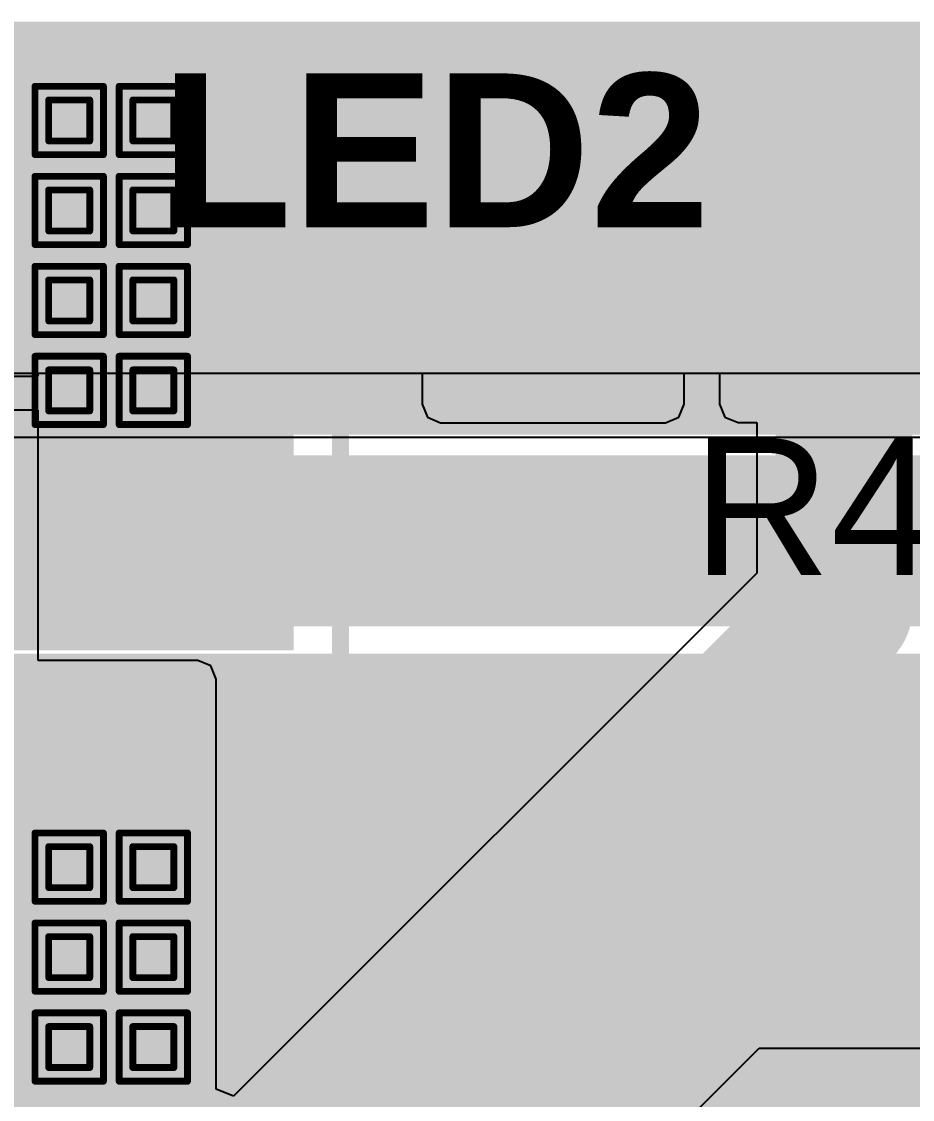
# Model space of a CAD drawing. Header units: inches. Extents: x -0.3 to 9.9, y -0.4 to 5.
# Drawn here: x 2.0025 to 2.263, y 2.4575 to 2.7729 of the extents above; entities that cross this region are included whole.
import ezdxf

# ---------------------------------------------------------------- set-up
doc = ezdxf.new("R2010")
doc.units = ezdxf.units.IN
doc.header["$MEASUREMENT"] = 0
for name, color, linetype in [('Board Outline', 216, 'Continuous'), ('Bottom Layer', 5, 'Continuous'), ('Bottom Solder', 6, 'Continuous'), ('Drill Drawing', 1, 'Continuous'), ('Top Layer', 1, 'Continuous'), ('Top Overlay', 2, 'Continuous'), ('Top Paste', 8, 'Continuous'), ('Top Solder', 216, 'Continuous'), ('Via Holes', 16, 'Continuous')]:
    doc.layers.add(name, color=color, linetype=linetype)
doc.styles.add('Arial', font='', dxfattribs={"height": 0.2})
doc.styles.add('Arial_Bold', font='', dxfattribs={"height": 0.2})
doc.styles.get('Arial').set_extended_font_data('Arial')
doc.styles.get('Arial_Bold').set_extended_font_data('Arial', bold=True)

# ---------------------------------------------------------------- blocks, each defined once
blk = doc.blocks.new('LED_0603_38')
at = {"layer": 'Top Layer'}
for points in [[(-0.03937, 0.01969), (-0.01969, 0.01969), (-0.01969, -0.01969), (-0.03937, -0.01969)], [(0.01969, 0.01969), (0.03937, 0.01969), (0.03937, -0.01969), (0.01969, -0.01969)]]:
    blk.add_hatch(color=1, dxfattribs=at).paths.add_polyline_path(points)
at = {"layer": 'Top Overlay'}
blk.add_hatch(color=2, dxfattribs=at).paths.add_polyline_path([(0.044, -0.026), (0.069, -0.026), (0.069, 0.026), (0.044, 0.026)])
at = {"layer": 'Top Paste'}
for points in [[(-0.03937, 0.01969), (-0.01969, 0.01969), (-0.01969, -0.01969), (-0.03937, -0.01969)], [(0.01969, 0.01969), (0.03937, 0.01969), (0.03937, -0.01969), (0.01969, -0.01969)]]:
    blk.add_hatch(color=8, dxfattribs=at).paths.add_polyline_path(points)
at = {"layer": 'Top Solder'}
for points in [[(-0.04337, 0.02369), (-0.01569, 0.02369), (-0.01569, -0.02369), (-0.04337, -0.02369)], [(0.01569, 0.02369), (0.04337, 0.02369), (0.04337, -0.02369), (0.01569, -0.02369)]]:
    blk.add_hatch(color=216, dxfattribs=at).paths.add_polyline_path(points)
at = {"layer": 'Top Overlay'}
for points in [[(-0.044, 0.024, 0.005, 0.005, 0), (-0.017, 0.024, 0.005, 0.005, 0)], [(-0.044, -0.024, 0.005, 0.005, 0), (-0.044, 0.024, 0.005, 0.005, 0)], [(0.017, 0.024, 0.005, 0.005, 0), (0.044, 0.024, 0.005, 0.005, 0)], [(0.044, -0.024, 0.005, 0.005, 0), (0.044, 0.024, 0.005, 0.005, 0)], [(-0.044, -0.024, 0.005, 0.005, 0), (-0.017, -0.024, 0.005, 0.005, 0)], [(0.017, -0.024, 0.005, 0.005, 0), (0.044, -0.024, 0.005, 0.005, 0)]]:
    blk.add_lwpolyline(points, format="xyseb", dxfattribs=at)
for points in [[(-0.04525, 0.024, 0.0025, 0.0025, 1), (-0.04275, 0.024, 0.0025, 0.0025, 1)], [(-0.04525, 0.024, 0.0025, 0.0025, 1), (-0.04275, 0.024, 0.0025, 0.0025, 1)], [(-0.01825, 0.024, 0.0025, 0.0025, 1), (-0.01575, 0.024, 0.0025, 0.0025, 1)], [(0.01575, 0.024, 0.0025, 0.0025, 1), (0.01825, 0.024, 0.0025, 0.0025, 1)], [(0.04275, 0.024, 0.0025, 0.0025, 1), (0.04525, 0.024, 0.0025, 0.0025, 1)], [(0.04275, 0.024, 0.0025, 0.0025, 1), (0.04525, 0.024, 0.0025, 0.0025, 1)], [(-0.04525, -0.024, 0.0025, 0.0025, 1), (-0.04275, -0.024, 0.0025, 0.0025, 1)], [(-0.04525, -0.024, 0.0025, 0.0025, 1), (-0.04275, -0.024, 0.0025, 0.0025, 1)], [(-0.01825, -0.024, 0.0025, 0.0025, 1), (-0.01575, -0.024, 0.0025, 0.0025, 1)], [(0.01575, -0.024, 0.0025, 0.0025, 1), (0.01825, -0.024, 0.0025, 0.0025, 1)], [(0.04275, -0.024, 0.0025, 0.0025, 1), (0.04525, -0.024, 0.0025, 0.0025, 1)], [(0.04275, -0.024, 0.0025, 0.0025, 1), (0.04525, -0.024, 0.0025, 0.0025, 1)]]:
    blk.add_lwpolyline(points, format="xyseb", close=True, dxfattribs=at)
at = {"layer": 'Top Overlay', "style": 'Arial_Bold'}
blk.add_text('LED2', height=0.045, dxfattribs=at).set_placement((-0.1532, -0.02518))
blk = doc.blocks.new('R___0603_97')
at = {"layer": 'Top Layer'}
for points in [[(-0.015, 0.0175), (-0.015, -0.0175), (-0.045, -0.0175), (-0.045, 0.0175)], [(0.045, 0.0175), (0.045, -0.0175), (0.015, -0.0175), (0.015, 0.0175)]]:
    blk.add_hatch(color=1, dxfattribs=at).paths.add_polyline_path(points)
at = {"layer": 'Top Paste'}
for points in [[(-0.015, 0.0175), (-0.015, -0.0175), (-0.045, -0.0175), (-0.045, 0.0175)], [(0.045, 0.0175), (0.045, -0.0175), (0.015, -0.0175), (0.015, 0.0175)]]:
    blk.add_hatch(color=8, dxfattribs=at).paths.add_polyline_path(points)
at = {"layer": 'Top Solder'}
for points in [[(-0.011, 0.0215), (-0.011, -0.0215), (-0.049, -0.0215), (-0.049, 0.0215)], [(0.049, 0.0215), (0.049, -0.0215), (0.011, -0.0215), (0.011, 0.0215)]]:
    blk.add_hatch(color=216, dxfattribs=at).paths.add_polyline_path(points)
at = {"layer": 'Top Overlay'}
for points in [[(-0.048, 0.021, 0.005, 0.005, 0), (0.048, 0.021, 0.005, 0.005, 0)], [(-0.048, -0.021, 0.005, 0.005, 0), (-0.048, 0.021, 0.005, 0.005, 0)], [(0.048, -0.021, 0.005, 0.005, 0), (0.048, 0.021, 0.005, 0.005, 0)], [(-0.048, -0.021, 0.005, 0.005, 0), (0.048, -0.021, 0.005, 0.005, 0)]]:
    blk.add_lwpolyline(points, format="xyseb", dxfattribs=at)
for points in [[(-0.04925, 0.021, 0.0025, 0.0025, 1), (-0.04675, 0.021, 0.0025, 0.0025, 1)], [(-0.04925, 0.021, 0.0025, 0.0025, 1), (-0.04675, 0.021, 0.0025, 0.0025, 1)], [(0.04675, 0.021, 0.0025, 0.0025, 1), (0.04925, 0.021, 0.0025, 0.0025, 1)], [(0.04675, 0.021, 0.0025, 0.0025, 1), (0.04925, 0.021, 0.0025, 0.0025, 1)], [(-0.04925, -0.021, 0.0025, 0.0025, 1), (-0.04675, -0.021, 0.0025, 0.0025, 1)], [(-0.04925, -0.021, 0.0025, 0.0025, 1), (-0.04675, -0.021, 0.0025, 0.0025, 1)], [(0.04675, -0.021, 0.0025, 0.0025, 1), (0.04925, -0.021, 0.0025, 0.0025, 1)], [(0.04675, -0.021, 0.0025, 0.0025, 1), (0.04925, -0.021, 0.0025, 0.0025, 1)]]:
    blk.add_lwpolyline(points, format="xyseb", close=True, dxfattribs=at)
blk = doc.blocks.new('20SVPF120M_213')
at = {"layer": 'Top Overlay'}
for points in [[(0.12992, -0.04528, 0.005, 0.005, 0), (0.12992, -0.12992, 0.005, 0.005, 0)], [(-0.12992, -0.07677, 0.005, 0.005, 0), (-0.07677, -0.12992, 0.005, 0.005, 0)], [(-0.07677, -0.12992, 0.005, 0.005, 0), (0.12992, -0.12992, 0.005, 0.005, 0)]]:
    blk.add_lwpolyline(points, format="xyseb", dxfattribs=at)
for points in [[(0.12867, -0.04528, 0.0025, 0.0025, 1), (0.13117, -0.04528, 0.0025, 0.0025, 1)], [(-0.07802, -0.12992, 0.0025, 0.0025, 1), (-0.07552, -0.12992, 0.0025, 0.0025, 1)], [(-0.07802, -0.12992, 0.0025, 0.0025, 1), (-0.07552, -0.12992, 0.0025, 0.0025, 1)], [(0.12867, -0.12992, 0.0025, 0.0025, 1), (0.13117, -0.12992, 0.0025, 0.0025, 1)], [(0.12867, -0.12992, 0.0025, 0.0025, 1), (0.13117, -0.12992, 0.0025, 0.0025, 1)]]:
    blk.add_lwpolyline(points, format="xyseb", close=True, dxfattribs=at)

msp = doc.modelspace()

# ---------------------------------------------------------------- hatches: boundary and pattern name
at = {"layer": 'Bottom Layer'}
for points in [[(1.571, 2.652), (2.375, 2.652), (2.375, 2.76295), (1.571, 2.76295)], [(1.627, 2.65405), (2.083, 2.65405), (2.083, 2.722), (1.627, 2.722)], [(1.87, 2.52295), (2.40668, 2.52295), (2.40668, 2.58795), (1.87, 2.58795)], [(1.87, 2.431), (2.40668, 2.431), (2.40668, 2.55495), (1.87, 2.55495)]]:
    msp.add_hatch(color=5, dxfattribs=at).paths.add_polyline_path(points)
h = msp.add_hatch(color=5, dxfattribs=at)
edge = h.paths.add_edge_path()
edge.add_arc((2.0164, 2.744), 0.01181, 0, 360)
h = msp.add_hatch(color=5, dxfattribs=at)
edge = h.paths.add_edge_path()
edge.add_arc((2.041, 2.744), 0.01181, 0, 360)
h = msp.add_hatch(color=5, dxfattribs=at)
edge = h.paths.add_edge_path()
edge.add_arc((2.0164, 2.71767), 0.01181, 0, 360)
h = msp.add_hatch(color=5, dxfattribs=at)
edge = h.paths.add_edge_path()
edge.add_arc((2.041, 2.71767), 0.01181, 0, 360)
h = msp.add_hatch(color=5, dxfattribs=at)
edge = h.paths.add_edge_path()
edge.add_arc((2.0164, 2.69133), 0.01181, 0, 360)
h = msp.add_hatch(color=5, dxfattribs=at)
edge = h.paths.add_edge_path()
edge.add_arc((2.041, 2.69133), 0.01181, 0, 360)
h = msp.add_hatch(color=5, dxfattribs=at)
edge = h.paths.add_edge_path()
edge.add_arc((2.0164, 2.665), 0.01181, 0, 360)
h = msp.add_hatch(color=5, dxfattribs=at)
edge = h.paths.add_edge_path()
edge.add_arc((2.041, 2.665), 0.01181, 0, 360)
h = msp.add_hatch(color=5, dxfattribs=at)
edge = h.paths.add_edge_path()
edge.add_arc((2.0164, 2.52548), 0.01181, 0, 360)
h = msp.add_hatch(color=5, dxfattribs=at)
edge = h.paths.add_edge_path()
edge.add_arc((2.041, 2.52548), 0.01181, 0, 360)
h = msp.add_hatch(color=5, dxfattribs=at)
edge = h.paths.add_edge_path()
edge.add_arc((2.0164, 2.49915), 0.01181, 0, 360)
h = msp.add_hatch(color=5, dxfattribs=at)
edge = h.paths.add_edge_path()
edge.add_arc((2.041, 2.49915), 0.01181, 0, 360)
h = msp.add_hatch(color=5, dxfattribs=at)
edge = h.paths.add_edge_path()
edge.add_arc((2.0164, 2.47282), 0.01181, 0, 360)
h = msp.add_hatch(color=5, dxfattribs=at)
edge = h.paths.add_edge_path()
edge.add_arc((2.041, 2.47282), 0.01181, 0, 360)
at = {"layer": 'Bottom Solder'}
h = msp.add_hatch(color=6, dxfattribs=at)
edge = h.paths.add_edge_path()
edge.add_arc((2.0164, 2.744), 0.00591, 0, 360)
h = msp.add_hatch(color=6, dxfattribs=at)
edge = h.paths.add_edge_path()
edge.add_arc((2.041, 2.744), 0.00591, 0, 360)
h = msp.add_hatch(color=6, dxfattribs=at)
edge = h.paths.add_edge_path()
edge.add_arc((2.0164, 2.71767), 0.00591, 0, 360)
h = msp.add_hatch(color=6, dxfattribs=at)
edge = h.paths.add_edge_path()
edge.add_arc((2.041, 2.71767), 0.00591, 0, 360)
h = msp.add_hatch(color=6, dxfattribs=at)
edge = h.paths.add_edge_path()
edge.add_arc((2.0164, 2.69133), 0.00591, 0, 360)
h = msp.add_hatch(color=6, dxfattribs=at)
edge = h.paths.add_edge_path()
edge.add_arc((2.041, 2.69133), 0.00591, 0, 360)
h = msp.add_hatch(color=6, dxfattribs=at)
edge = h.paths.add_edge_path()
edge.add_arc((2.0164, 2.665), 0.00591, 0, 360)
h = msp.add_hatch(color=6, dxfattribs=at)
edge = h.paths.add_edge_path()
edge.add_arc((2.041, 2.665), 0.00591, 0, 360)
h = msp.add_hatch(color=6, dxfattribs=at)
edge = h.paths.add_edge_path()
edge.add_arc((2.0164, 2.52548), 0.00591, 0, 360)
h = msp.add_hatch(color=6, dxfattribs=at)
edge = h.paths.add_edge_path()
edge.add_arc((2.041, 2.52548), 0.00591, 0, 360)
h = msp.add_hatch(color=6, dxfattribs=at)
edge = h.paths.add_edge_path()
edge.add_arc((2.0164, 2.49915), 0.00591, 0, 360)
h = msp.add_hatch(color=6, dxfattribs=at)
edge = h.paths.add_edge_path()
edge.add_arc((2.041, 2.49915), 0.00591, 0, 360)
h = msp.add_hatch(color=6, dxfattribs=at)
edge = h.paths.add_edge_path()
edge.add_arc((2.0164, 2.47282), 0.00591, 0, 360)
h = msp.add_hatch(color=6, dxfattribs=at)
edge = h.paths.add_edge_path()
edge.add_arc((2.041, 2.47282), 0.00591, 0, 360)
at = {"layer": 'Top Layer'}
for points in [[(2.125, 2.66095), (2.19082, 2.66095), (2.19082, 2.76295), (2.125, 2.76295)], [(2.21382, 2.71195), (2.31482, 2.71195), (2.31482, 2.76295), (2.21382, 2.76295)], [(1.834, 2.58895), (2.082, 2.58895), (2.082, 2.75995), (1.834, 2.75995)], [(2.313, 2.705), (2.212, 2.705), (2.212, 2.661), (2.313, 2.661)], [(1.873, 2.458), (2.054, 2.458), (2.054, 2.58052), (1.873, 2.58052)]]:
    msp.add_hatch(color=1, dxfattribs=at).paths.add_polyline_path(points)
h = msp.add_hatch(color=1, dxfattribs=at)
edge = h.paths.add_edge_path()
edge.add_arc((2.0164, 2.744), 0.01181, 0, 360)
h = msp.add_hatch(color=1, dxfattribs=at)
edge = h.paths.add_edge_path()
edge.add_arc((2.041, 2.744), 0.01181, 0, 360)
h = msp.add_hatch(color=1, dxfattribs=at)
edge = h.paths.add_edge_path()
edge.add_arc((2.0164, 2.71767), 0.01181, 0, 360)
h = msp.add_hatch(color=1, dxfattribs=at)
edge = h.paths.add_edge_path()
edge.add_arc((2.041, 2.71767), 0.01181, 0, 360)
h = msp.add_hatch(color=1, dxfattribs=at)
edge = h.paths.add_edge_path()
edge.add_arc((2.0164, 2.69133), 0.01181, 0, 360)
h = msp.add_hatch(color=1, dxfattribs=at)
edge = h.paths.add_edge_path()
edge.add_arc((2.041, 2.69133), 0.01181, 0, 360)
h = msp.add_hatch(color=1, dxfattribs=at)
edge = h.paths.add_edge_path()
edge.add_arc((2.0164, 2.665), 0.01181, 0, 360)
h = msp.add_hatch(color=1, dxfattribs=at)
edge = h.paths.add_edge_path()
edge.add_arc((2.041, 2.665), 0.01181, 0, 360)
h = msp.add_hatch(color=1, dxfattribs=at)
edge = h.paths.add_edge_path()
edge.add_arc((2.0164, 2.52548), 0.01181, 0, 360)
h = msp.add_hatch(color=1, dxfattribs=at)
edge = h.paths.add_edge_path()
edge.add_arc((2.041, 2.52548), 0.01181, 0, 360)
h = msp.add_hatch(color=1, dxfattribs=at)
edge = h.paths.add_edge_path()
edge.add_arc((2.0164, 2.49915), 0.01181, 0, 360)
h = msp.add_hatch(color=1, dxfattribs=at)
edge = h.paths.add_edge_path()
edge.add_arc((2.041, 2.49915), 0.01181, 0, 360)
h = msp.add_hatch(color=1, dxfattribs=at)
edge = h.paths.add_edge_path()
edge.add_arc((2.0164, 2.47282), 0.01181, 0, 360)
h = msp.add_hatch(color=1, dxfattribs=at)
edge = h.paths.add_edge_path()
edge.add_arc((2.041, 2.47282), 0.01181, 0, 360)
at = {"layer": 'Top Solder'}
h = msp.add_hatch(color=216, dxfattribs=at)
edge = h.paths.add_edge_path()
edge.add_arc((2.0164, 2.744), 0.00591, 0, 360)
h = msp.add_hatch(color=216, dxfattribs=at)
edge = h.paths.add_edge_path()
edge.add_arc((2.041, 2.744), 0.00591, 0, 360)
h = msp.add_hatch(color=216, dxfattribs=at)
edge = h.paths.add_edge_path()
edge.add_arc((2.0164, 2.71767), 0.00591, 0, 360)
h = msp.add_hatch(color=216, dxfattribs=at)
edge = h.paths.add_edge_path()
edge.add_arc((2.041, 2.71767), 0.00591, 0, 360)
h = msp.add_hatch(color=216, dxfattribs=at)
edge = h.paths.add_edge_path()
edge.add_arc((2.0164, 2.69133), 0.00591, 0, 360)
h = msp.add_hatch(color=216, dxfattribs=at)
edge = h.paths.add_edge_path()
edge.add_arc((2.041, 2.69133), 0.00591, 0, 360)
h = msp.add_hatch(color=216, dxfattribs=at)
edge = h.paths.add_edge_path()
edge.add_arc((2.0164, 2.665), 0.00591, 0, 360)
h = msp.add_hatch(color=216, dxfattribs=at)
edge = h.paths.add_edge_path()
edge.add_arc((2.041, 2.665), 0.00591, 0, 360)
h = msp.add_hatch(color=216, dxfattribs=at)
edge = h.paths.add_edge_path()
edge.add_arc((2.0164, 2.52548), 0.00591, 0, 360)
h = msp.add_hatch(color=216, dxfattribs=at)
edge = h.paths.add_edge_path()
edge.add_arc((2.041, 2.52548), 0.00591, 0, 360)
h = msp.add_hatch(color=216, dxfattribs=at)
edge = h.paths.add_edge_path()
edge.add_arc((2.0164, 2.49915), 0.00591, 0, 360)
h = msp.add_hatch(color=216, dxfattribs=at)
edge = h.paths.add_edge_path()
edge.add_arc((2.041, 2.49915), 0.00591, 0, 360)
h = msp.add_hatch(color=216, dxfattribs=at)
edge = h.paths.add_edge_path()
edge.add_arc((2.0164, 2.47282), 0.00591, 0, 360)
h = msp.add_hatch(color=216, dxfattribs=at)
edge = h.paths.add_edge_path()
edge.add_arc((2.041, 2.47282), 0.00591, 0, 360)
at = {"layer": 'Via Holes'}
h = msp.add_hatch(color=7, dxfattribs=at)
edge = h.paths.add_edge_path()
edge.add_arc((2.0164, 2.744), 0.00591, 0, 360)
h = msp.add_hatch(color=7, dxfattribs=at)
edge = h.paths.add_edge_path()
edge.add_arc((2.041, 2.744), 0.00591, 0, 360)
h = msp.add_hatch(color=7, dxfattribs=at)
edge = h.paths.add_edge_path()
edge.add_arc((2.0164, 2.71767), 0.00591, 0, 360)
h = msp.add_hatch(color=7, dxfattribs=at)
edge = h.paths.add_edge_path()
edge.add_arc((2.041, 2.71767), 0.00591, 0, 360)
h = msp.add_hatch(color=7, dxfattribs=at)
edge = h.paths.add_edge_path()
edge.add_arc((2.0164, 2.69133), 0.00591, 0, 360)
h = msp.add_hatch(color=7, dxfattribs=at)
edge = h.paths.add_edge_path()
edge.add_arc((2.041, 2.69133), 0.00591, 0, 360)
h = msp.add_hatch(color=7, dxfattribs=at)
edge = h.paths.add_edge_path()
edge.add_arc((2.0164, 2.665), 0.00591, 0, 360)
h = msp.add_hatch(color=7, dxfattribs=at)
edge = h.paths.add_edge_path()
edge.add_arc((2.041, 2.665), 0.00591, 0, 360)
h = msp.add_hatch(color=7, dxfattribs=at)
edge = h.paths.add_edge_path()
edge.add_arc((2.0164, 2.52548), 0.00591, 0, 360)
h = msp.add_hatch(color=7, dxfattribs=at)
edge = h.paths.add_edge_path()
edge.add_arc((2.041, 2.52548), 0.00591, 0, 360)
h = msp.add_hatch(color=7, dxfattribs=at)
edge = h.paths.add_edge_path()
edge.add_arc((2.0164, 2.49915), 0.00591, 0, 360)
h = msp.add_hatch(color=7, dxfattribs=at)
edge = h.paths.add_edge_path()
edge.add_arc((2.041, 2.49915), 0.00591, 0, 360)
h = msp.add_hatch(color=7, dxfattribs=at)
edge = h.paths.add_edge_path()
edge.add_arc((2.0164, 2.47282), 0.00591, 0, 360)
h = msp.add_hatch(color=7, dxfattribs=at)
edge = h.paths.add_edge_path()
edge.add_arc((2.041, 2.47282), 0.00591, 0, 360)

# ---------------------------------------------------------------- linework, layer by layer
at = {"layer": 'Board Outline'}
msp.add_lwpolyline([(-0.11718, 2.76795, 0.01, 0.01, 0), (4.62523, 2.76795, 0.01, 0.01, 0)], format="xyseb", dxfattribs=at)
at = {"layer": 'Bottom Layer'}
for p, q in [((1.47906, 2.67), (3.41771, 2.67)), ((3.10182, 2.65121), (1.84329, 2.65121))]:
    msp.add_line(p, q, dxfattribs=at)
for points in [[(1.84329, 2.62095, 0.05, 0.05, 0), (3.10182, 2.62095, 0.05, 0.05, 0)], [(2.17218, 2.51195, 0.04, 0.04, 0), (2.22704, 2.56681, 0.04, 0.04, 0)], [(2.22704, 2.56681, 0.04, 0.04, 0), (2.38668, 2.56681, 0.04, 0.04, 0)], [(2.17218, 2.51195, 0.04, 0.04, 0), (2.338, 2.51195, 0.04, 0.04, 0)]]:
    msp.add_lwpolyline(points, format="xyseb", dxfattribs=at)
for points in [[(2.21704, 2.56681, 0.02, 0.02, 1), (2.23704, 2.56681, 0.02, 0.02, 1)], [(2.21704, 2.56681, 0.02, 0.02, 1), (2.23704, 2.56681, 0.02, 0.02, 1)], [(2.16218, 2.51195, 0.02, 0.02, 1), (2.18218, 2.51195, 0.02, 0.02, 1)], [(2.16218, 2.51195, 0.02, 0.02, 1), (2.18218, 2.51195, 0.02, 0.02, 1)]]:
    msp.add_lwpolyline(points, format="xyseb", close=True, dxfattribs=at)
at = {"layer": 'Drill Drawing'}
for points in [[(2.0064, 2.754, 0.002, 0.002, 0), (2.0264, 2.754, 0.002, 0.002, 0)], [(2.0064, 2.734, 0.002, 0.002, 0), (2.0064, 2.754, 0.002, 0.002, 0)], [(2.0264, 2.734, 0.002, 0.002, 0), (2.0264, 2.754, 0.002, 0.002, 0)], [(2.031, 2.754, 0.002, 0.002, 0), (2.051, 2.754, 0.002, 0.002, 0)], [(2.031, 2.734, 0.002, 0.002, 0), (2.031, 2.754, 0.002, 0.002, 0)], [(2.051, 2.734, 0.002, 0.002, 0), (2.051, 2.754, 0.002, 0.002, 0)], [(2.0104, 2.75, 0.002, 0.002, 0), (2.0224, 2.75, 0.002, 0.002, 0)], [(2.0104, 2.738, 0.002, 0.002, 0), (2.0104, 2.75, 0.002, 0.002, 0)], [(2.0224, 2.738, 0.002, 0.002, 0), (2.0224, 2.75, 0.002, 0.002, 0)], [(2.035, 2.75, 0.002, 0.002, 0), (2.047, 2.75, 0.002, 0.002, 0)], [(2.035, 2.738, 0.002, 0.002, 0), (2.035, 2.75, 0.002, 0.002, 0)], [(2.047, 2.738, 0.002, 0.002, 0), (2.047, 2.75, 0.002, 0.002, 0)], [(2.0104, 2.738, 0.002, 0.002, 0), (2.0224, 2.738, 0.002, 0.002, 0)], [(2.035, 2.738, 0.002, 0.002, 0), (2.047, 2.738, 0.002, 0.002, 0)], [(2.0064, 2.734, 0.002, 0.002, 0), (2.0264, 2.734, 0.002, 0.002, 0)], [(2.031, 2.734, 0.002, 0.002, 0), (2.051, 2.734, 0.002, 0.002, 0)], [(2.0064, 2.72767, 0.002, 0.002, 0), (2.0264, 2.72767, 0.002, 0.002, 0)], [(2.0064, 2.70767, 0.002, 0.002, 0), (2.0064, 2.72767, 0.002, 0.002, 0)], [(2.0264, 2.70767, 0.002, 0.002, 0), (2.0264, 2.72767, 0.002, 0.002, 0)], [(2.031, 2.72767, 0.002, 0.002, 0), (2.051, 2.72767, 0.002, 0.002, 0)], [(2.031, 2.70767, 0.002, 0.002, 0), (2.031, 2.72767, 0.002, 0.002, 0)], [(2.051, 2.70767, 0.002, 0.002, 0), (2.051, 2.72767, 0.002, 0.002, 0)], [(2.0104, 2.72367, 0.002, 0.002, 0), (2.0224, 2.72367, 0.002, 0.002, 0)], [(2.0104, 2.71167, 0.002, 0.002, 0), (2.0104, 2.72367, 0.002, 0.002, 0)], [(2.0224, 2.71167, 0.002, 0.002, 0), (2.0224, 2.72367, 0.002, 0.002, 0)], [(2.035, 2.72367, 0.002, 0.002, 0), (2.047, 2.72367, 0.002, 0.002, 0)], [(2.035, 2.71167, 0.002, 0.002, 0), (2.035, 2.72367, 0.002, 0.002, 0)], [(2.047, 2.71167, 0.002, 0.002, 0), (2.047, 2.72367, 0.002, 0.002, 0)], [(2.0104, 2.71167, 0.002, 0.002, 0), (2.0224, 2.71167, 0.002, 0.002, 0)], [(2.035, 2.71167, 0.002, 0.002, 0), (2.047, 2.71167, 0.002, 0.002, 0)], [(2.0064, 2.70767, 0.002, 0.002, 0), (2.0264, 2.70767, 0.002, 0.002, 0)], [(2.031, 2.70767, 0.002, 0.002, 0), (2.051, 2.70767, 0.002, 0.002, 0)], [(2.0064, 2.70133, 0.002, 0.002, 0), (2.0264, 2.70133, 0.002, 0.002, 0)], [(2.0064, 2.68133, 0.002, 0.002, 0), (2.0064, 2.70133, 0.002, 0.002, 0)], [(2.0264, 2.68133, 0.002, 0.002, 0), (2.0264, 2.70133, 0.002, 0.002, 0)], [(2.031, 2.70133, 0.002, 0.002, 0), (2.051, 2.70133, 0.002, 0.002, 0)], [(2.031, 2.68133, 0.002, 0.002, 0), (2.031, 2.70133, 0.002, 0.002, 0)], [(2.051, 2.68133, 0.002, 0.002, 0), (2.051, 2.70133, 0.002, 0.002, 0)], [(2.0104, 2.69733, 0.002, 0.002, 0), (2.0224, 2.69733, 0.002, 0.002, 0)], [(2.0104, 2.68533, 0.002, 0.002, 0), (2.0104, 2.69733, 0.002, 0.002, 0)], [(2.0224, 2.68533, 0.002, 0.002, 0), (2.0224, 2.69733, 0.002, 0.002, 0)], [(2.035, 2.69733, 0.002, 0.002, 0), (2.047, 2.69733, 0.002, 0.002, 0)], [(2.035, 2.68533, 0.002, 0.002, 0), (2.035, 2.69733, 0.002, 0.002, 0)], [(2.047, 2.68533, 0.002, 0.002, 0), (2.047, 2.69733, 0.002, 0.002, 0)], [(2.0104, 2.68533, 0.002, 0.002, 0), (2.0224, 2.68533, 0.002, 0.002, 0)], [(2.035, 2.68533, 0.002, 0.002, 0), (2.047, 2.68533, 0.002, 0.002, 0)], [(2.0064, 2.68133, 0.002, 0.002, 0), (2.0264, 2.68133, 0.002, 0.002, 0)], [(2.031, 2.68133, 0.002, 0.002, 0), (2.051, 2.68133, 0.002, 0.002, 0)], [(2.0064, 2.675, 0.002, 0.002, 0), (2.0264, 2.675, 0.002, 0.002, 0)], [(2.0064, 2.655, 0.002, 0.002, 0), (2.0064, 2.675, 0.002, 0.002, 0)], [(2.0264, 2.655, 0.002, 0.002, 0), (2.0264, 2.675, 0.002, 0.002, 0)], [(2.031, 2.675, 0.002, 0.002, 0), (2.051, 2.675, 0.002, 0.002, 0)], [(2.031, 2.655, 0.002, 0.002, 0), (2.031, 2.675, 0.002, 0.002, 0)], [(2.051, 2.655, 0.002, 0.002, 0), (2.051, 2.675, 0.002, 0.002, 0)], [(2.0104, 2.671, 0.002, 0.002, 0), (2.0224, 2.671, 0.002, 0.002, 0)], [(2.0104, 2.659, 0.002, 0.002, 0), (2.0104, 2.671, 0.002, 0.002, 0)], [(2.0224, 2.659, 0.002, 0.002, 0), (2.0224, 2.671, 0.002, 0.002, 0)], [(2.035, 2.671, 0.002, 0.002, 0), (2.047, 2.671, 0.002, 0.002, 0)], [(2.035, 2.659, 0.002, 0.002, 0), (2.035, 2.671, 0.002, 0.002, 0)], [(2.047, 2.659, 0.002, 0.002, 0), (2.047, 2.671, 0.002, 0.002, 0)], [(2.0104, 2.659, 0.002, 0.002, 0), (2.0224, 2.659, 0.002, 0.002, 0)], [(2.035, 2.659, 0.002, 0.002, 0), (2.047, 2.659, 0.002, 0.002, 0)], [(2.0064, 2.655, 0.002, 0.002, 0), (2.0264, 2.655, 0.002, 0.002, 0)], [(2.031, 2.655, 0.002, 0.002, 0), (2.051, 2.655, 0.002, 0.002, 0)], [(2.0064, 2.53548, 0.002, 0.002, 0), (2.0264, 2.53548, 0.002, 0.002, 0)], [(2.0064, 2.51548, 0.002, 0.002, 0), (2.0064, 2.53548, 0.002, 0.002, 0)], [(2.0264, 2.51548, 0.002, 0.002, 0), (2.0264, 2.53548, 0.002, 0.002, 0)], [(2.031, 2.53548, 0.002, 0.002, 0), (2.051, 2.53548, 0.002, 0.002, 0)], [(2.031, 2.51548, 0.002, 0.002, 0), (2.031, 2.53548, 0.002, 0.002, 0)], [(2.051, 2.51548, 0.002, 0.002, 0), (2.051, 2.53548, 0.002, 0.002, 0)], [(2.0104, 2.53148, 0.002, 0.002, 0), (2.0224, 2.53148, 0.002, 0.002, 0)], [(2.0104, 2.51948, 0.002, 0.002, 0), (2.0104, 2.53148, 0.002, 0.002, 0)], [(2.0224, 2.51948, 0.002, 0.002, 0), (2.0224, 2.53148, 0.002, 0.002, 0)], [(2.035, 2.53148, 0.002, 0.002, 0), (2.047, 2.53148, 0.002, 0.002, 0)], [(2.035, 2.51948, 0.002, 0.002, 0), (2.035, 2.53148, 0.002, 0.002, 0)], [(2.047, 2.51948, 0.002, 0.002, 0), (2.047, 2.53148, 0.002, 0.002, 0)], [(2.0104, 2.51948, 0.002, 0.002, 0), (2.0224, 2.51948, 0.002, 0.002, 0)], [(2.035, 2.51948, 0.002, 0.002, 0), (2.047, 2.51948, 0.002, 0.002, 0)], [(2.0064, 2.51548, 0.002, 0.002, 0), (2.0264, 2.51548, 0.002, 0.002, 0)], [(2.031, 2.51548, 0.002, 0.002, 0), (2.051, 2.51548, 0.002, 0.002, 0)], [(2.0064, 2.50915, 0.002, 0.002, 0), (2.0264, 2.50915, 0.002, 0.002, 0)], [(2.0064, 2.48915, 0.002, 0.002, 0), (2.0064, 2.50915, 0.002, 0.002, 0)], [(2.0264, 2.48915, 0.002, 0.002, 0), (2.0264, 2.50915, 0.002, 0.002, 0)], [(2.031, 2.50915, 0.002, 0.002, 0), (2.051, 2.50915, 0.002, 0.002, 0)], [(2.031, 2.48915, 0.002, 0.002, 0), (2.031, 2.50915, 0.002, 0.002, 0)], [(2.051, 2.48915, 0.002, 0.002, 0), (2.051, 2.50915, 0.002, 0.002, 0)], [(2.0104, 2.50515, 0.002, 0.002, 0), (2.0224, 2.50515, 0.002, 0.002, 0)], [(2.0104, 2.49315, 0.002, 0.002, 0), (2.0104, 2.50515, 0.002, 0.002, 0)], [(2.0224, 2.49315, 0.002, 0.002, 0), (2.0224, 2.50515, 0.002, 0.002, 0)], [(2.035, 2.50515, 0.002, 0.002, 0), (2.047, 2.50515, 0.002, 0.002, 0)], [(2.035, 2.49315, 0.002, 0.002, 0), (2.035, 2.50515, 0.002, 0.002, 0)], [(2.047, 2.49315, 0.002, 0.002, 0), (2.047, 2.50515, 0.002, 0.002, 0)], [(2.0104, 2.49315, 0.002, 0.002, 0), (2.0224, 2.49315, 0.002, 0.002, 0)], [(2.035, 2.49315, 0.002, 0.002, 0), (2.047, 2.49315, 0.002, 0.002, 0)], [(2.0064, 2.48915, 0.002, 0.002, 0), (2.0264, 2.48915, 0.002, 0.002, 0)], [(2.031, 2.48915, 0.002, 0.002, 0), (2.051, 2.48915, 0.002, 0.002, 0)], [(2.0064, 2.48282, 0.002, 0.002, 0), (2.0264, 2.48282, 0.002, 0.002, 0)], [(2.0064, 2.46282, 0.002, 0.002, 0), (2.0064, 2.48282, 0.002, 0.002, 0)], [(2.0264, 2.46282, 0.002, 0.002, 0), (2.0264, 2.48282, 0.002, 0.002, 0)], [(2.031, 2.48282, 0.002, 0.002, 0), (2.051, 2.48282, 0.002, 0.002, 0)], [(2.031, 2.46282, 0.002, 0.002, 0), (2.031, 2.48282, 0.002, 0.002, 0)], [(2.051, 2.46282, 0.002, 0.002, 0), (2.051, 2.48282, 0.002, 0.002, 0)], [(2.0104, 2.47882, 0.002, 0.002, 0), (2.0224, 2.47882, 0.002, 0.002, 0)], [(2.0104, 2.46682, 0.002, 0.002, 0), (2.0104, 2.47882, 0.002, 0.002, 0)], [(2.0224, 2.46682, 0.002, 0.002, 0), (2.0224, 2.47882, 0.002, 0.002, 0)], [(2.035, 2.47882, 0.002, 0.002, 0), (2.047, 2.47882, 0.002, 0.002, 0)], [(2.035, 2.46682, 0.002, 0.002, 0), (2.035, 2.47882, 0.002, 0.002, 0)], [(2.047, 2.46682, 0.002, 0.002, 0), (2.047, 2.47882, 0.002, 0.002, 0)], [(2.0104, 2.46682, 0.002, 0.002, 0), (2.0224, 2.46682, 0.002, 0.002, 0)], [(2.035, 2.46682, 0.002, 0.002, 0), (2.047, 2.46682, 0.002, 0.002, 0)], [(2.0064, 2.46282, 0.002, 0.002, 0), (2.0264, 2.46282, 0.002, 0.002, 0)], [(2.031, 2.46282, 0.002, 0.002, 0), (2.051, 2.46282, 0.002, 0.002, 0)]]:
    msp.add_lwpolyline(points, format="xyseb", dxfattribs=at)
for points in [[(2.0059, 2.754, 0.001, 0.001, 1), (2.0069, 2.754, 0.001, 0.001, 1)], [(2.0059, 2.754, 0.001, 0.001, 1), (2.0069, 2.754, 0.001, 0.001, 1)], [(2.0259, 2.754, 0.001, 0.001, 1), (2.0269, 2.754, 0.001, 0.001, 1)], [(2.0259, 2.754, 0.001, 0.001, 1), (2.0269, 2.754, 0.001, 0.001, 1)], [(2.0305, 2.754, 0.001, 0.001, 1), (2.0315, 2.754, 0.001, 0.001, 1)], [(2.0305, 2.754, 0.001, 0.001, 1), (2.0315, 2.754, 0.001, 0.001, 1)], [(2.0505, 2.754, 0.001, 0.001, 1), (2.0515, 2.754, 0.001, 0.001, 1)], [(2.0505, 2.754, 0.001, 0.001, 1), (2.0515, 2.754, 0.001, 0.001, 1)], [(2.0099, 2.75, 0.001, 0.001, 1), (2.0109, 2.75, 0.001, 0.001, 1)], [(2.0099, 2.75, 0.001, 0.001, 1), (2.0109, 2.75, 0.001, 0.001, 1)], [(2.0219, 2.75, 0.001, 0.001, 1), (2.0229, 2.75, 0.001, 0.001, 1)], [(2.0219, 2.75, 0.001, 0.001, 1), (2.0229, 2.75, 0.001, 0.001, 1)], [(2.0345, 2.75, 0.001, 0.001, 1), (2.0355, 2.75, 0.001, 0.001, 1)], [(2.0345, 2.75, 0.001, 0.001, 1), (2.0355, 2.75, 0.001, 0.001, 1)], [(2.0465, 2.75, 0.001, 0.001, 1), (2.0475, 2.75, 0.001, 0.001, 1)], [(2.0465, 2.75, 0.001, 0.001, 1), (2.0475, 2.75, 0.001, 0.001, 1)], [(2.0099, 2.738, 0.001, 0.001, 1), (2.0109, 2.738, 0.001, 0.001, 1)], [(2.0099, 2.738, 0.001, 0.001, 1), (2.0109, 2.738, 0.001, 0.001, 1)], [(2.0219, 2.738, 0.001, 0.001, 1), (2.0229, 2.738, 0.001, 0.001, 1)], [(2.0219, 2.738, 0.001, 0.001, 1), (2.0229, 2.738, 0.001, 0.001, 1)], [(2.0345, 2.738, 0.001, 0.001, 1), (2.0355, 2.738, 0.001, 0.001, 1)], [(2.0345, 2.738, 0.001, 0.001, 1), (2.0355, 2.738, 0.001, 0.001, 1)], [(2.0465, 2.738, 0.001, 0.001, 1), (2.0475, 2.738, 0.001, 0.001, 1)], [(2.0465, 2.738, 0.001, 0.001, 1), (2.0475, 2.738, 0.001, 0.001, 1)], [(2.0059, 2.734, 0.001, 0.001, 1), (2.0069, 2.734, 0.001, 0.001, 1)], [(2.0059, 2.734, 0.001, 0.001, 1), (2.0069, 2.734, 0.001, 0.001, 1)], [(2.0259, 2.734, 0.001, 0.001, 1), (2.0269, 2.734, 0.001, 0.001, 1)], [(2.0259, 2.734, 0.001, 0.001, 1), (2.0269, 2.734, 0.001, 0.001, 1)], [(2.0305, 2.734, 0.001, 0.001, 1), (2.0315, 2.734, 0.001, 0.001, 1)], [(2.0305, 2.734, 0.001, 0.001, 1), (2.0315, 2.734, 0.001, 0.001, 1)], [(2.0505, 2.734, 0.001, 0.001, 1), (2.0515, 2.734, 0.001, 0.001, 1)], [(2.0505, 2.734, 0.001, 0.001, 1), (2.0515, 2.734, 0.001, 0.001, 1)], [(2.0059, 2.72767, 0.001, 0.001, 1), (2.0069, 2.72767, 0.001, 0.001, 1)], [(2.0059, 2.72767, 0.001, 0.001, 1), (2.0069, 2.72767, 0.001, 0.001, 1)], [(2.0259, 2.72767, 0.001, 0.001, 1), (2.0269, 2.72767, 0.001, 0.001, 1)], [(2.0259, 2.72767, 0.001, 0.001, 1), (2.0269, 2.72767, 0.001, 0.001, 1)], [(2.0305, 2.72767, 0.001, 0.001, 1), (2.0315, 2.72767, 0.001, 0.001, 1)], [(2.0305, 2.72767, 0.001, 0.001, 1), (2.0315, 2.72767, 0.001, 0.001, 1)], [(2.0505, 2.72767, 0.001, 0.001, 1), (2.0515, 2.72767, 0.001, 0.001, 1)], [(2.0505, 2.72767, 0.001, 0.001, 1), (2.0515, 2.72767, 0.001, 0.001, 1)], [(2.0099, 2.72367, 0.001, 0.001, 1), (2.0109, 2.72367, 0.001, 0.001, 1)], [(2.0099, 2.72367, 0.001, 0.001, 1), (2.0109, 2.72367, 0.001, 0.001, 1)], [(2.0219, 2.72367, 0.001, 0.001, 1), (2.0229, 2.72367, 0.001, 0.001, 1)], [(2.0219, 2.72367, 0.001, 0.001, 1), (2.0229, 2.72367, 0.001, 0.001, 1)], [(2.0345, 2.72367, 0.001, 0.001, 1), (2.0355, 2.72367, 0.001, 0.001, 1)], [(2.0345, 2.72367, 0.001, 0.001, 1), (2.0355, 2.72367, 0.001, 0.001, 1)], [(2.0465, 2.72367, 0.001, 0.001, 1), (2.0475, 2.72367, 0.001, 0.001, 1)], [(2.0465, 2.72367, 0.001, 0.001, 1), (2.0475, 2.72367, 0.001, 0.001, 1)], [(2.0099, 2.71167, 0.001, 0.001, 1), (2.0109, 2.71167, 0.001, 0.001, 1)], [(2.0099, 2.71167, 0.001, 0.001, 1), (2.0109, 2.71167, 0.001, 0.001, 1)], [(2.0219, 2.71167, 0.001, 0.001, 1), (2.0229, 2.71167, 0.001, 0.001, 1)], [(2.0219, 2.71167, 0.001, 0.001, 1), (2.0229, 2.71167, 0.001, 0.001, 1)], [(2.0345, 2.71167, 0.001, 0.001, 1), (2.0355, 2.71167, 0.001, 0.001, 1)], [(2.0345, 2.71167, 0.001, 0.001, 1), (2.0355, 2.71167, 0.001, 0.001, 1)], [(2.0465, 2.71167, 0.001, 0.001, 1), (2.0475, 2.71167, 0.001, 0.001, 1)], [(2.0465, 2.71167, 0.001, 0.001, 1), (2.0475, 2.71167, 0.001, 0.001, 1)], [(2.0059, 2.70767, 0.001, 0.001, 1), (2.0069, 2.70767, 0.001, 0.001, 1)], [(2.0059, 2.70767, 0.001, 0.001, 1), (2.0069, 2.70767, 0.001, 0.001, 1)], [(2.0259, 2.70767, 0.001, 0.001, 1), (2.0269, 2.70767, 0.001, 0.001, 1)], [(2.0259, 2.70767, 0.001, 0.001, 1), (2.0269, 2.70767, 0.001, 0.001, 1)], [(2.0305, 2.70767, 0.001, 0.001, 1), (2.0315, 2.70767, 0.001, 0.001, 1)], [(2.0305, 2.70767, 0.001, 0.001, 1), (2.0315, 2.70767, 0.001, 0.001, 1)], [(2.0505, 2.70767, 0.001, 0.001, 1), (2.0515, 2.70767, 0.001, 0.001, 1)], [(2.0505, 2.70767, 0.001, 0.001, 1), (2.0515, 2.70767, 0.001, 0.001, 1)], [(2.0059, 2.70133, 0.001, 0.001, 1), (2.0069, 2.70133, 0.001, 0.001, 1)], [(2.0059, 2.70133, 0.001, 0.001, 1), (2.0069, 2.70133, 0.001, 0.001, 1)], [(2.0259, 2.70133, 0.001, 0.001, 1), (2.0269, 2.70133, 0.001, 0.001, 1)], [(2.0259, 2.70133, 0.001, 0.001, 1), (2.0269, 2.70133, 0.001, 0.001, 1)], [(2.0305, 2.70133, 0.001, 0.001, 1), (2.0315, 2.70133, 0.001, 0.001, 1)], [(2.0305, 2.70133, 0.001, 0.001, 1), (2.0315, 2.70133, 0.001, 0.001, 1)], [(2.0505, 2.70133, 0.001, 0.001, 1), (2.0515, 2.70133, 0.001, 0.001, 1)], [(2.0505, 2.70133, 0.001, 0.001, 1), (2.0515, 2.70133, 0.001, 0.001, 1)], [(2.0099, 2.69733, 0.001, 0.001, 1), (2.0109, 2.69733, 0.001, 0.001, 1)], [(2.0099, 2.69733, 0.001, 0.001, 1), (2.0109, 2.69733, 0.001, 0.001, 1)], [(2.0219, 2.69733, 0.001, 0.001, 1), (2.0229, 2.69733, 0.001, 0.001, 1)], [(2.0219, 2.69733, 0.001, 0.001, 1), (2.0229, 2.69733, 0.001, 0.001, 1)], [(2.0345, 2.69733, 0.001, 0.001, 1), (2.0355, 2.69733, 0.001, 0.001, 1)], [(2.0345, 2.69733, 0.001, 0.001, 1), (2.0355, 2.69733, 0.001, 0.001, 1)], [(2.0465, 2.69733, 0.001, 0.001, 1), (2.0475, 2.69733, 0.001, 0.001, 1)], [(2.0465, 2.69733, 0.001, 0.001, 1), (2.0475, 2.69733, 0.001, 0.001, 1)], [(2.0099, 2.68533, 0.001, 0.001, 1), (2.0109, 2.68533, 0.001, 0.001, 1)], [(2.0099, 2.68533, 0.001, 0.001, 1), (2.0109, 2.68533, 0.001, 0.001, 1)], [(2.0219, 2.68533, 0.001, 0.001, 1), (2.0229, 2.68533, 0.001, 0.001, 1)], [(2.0219, 2.68533, 0.001, 0.001, 1), (2.0229, 2.68533, 0.001, 0.001, 1)], [(2.0345, 2.68533, 0.001, 0.001, 1), (2.0355, 2.68533, 0.001, 0.001, 1)], [(2.0345, 2.68533, 0.001, 0.001, 1), (2.0355, 2.68533, 0.001, 0.001, 1)], [(2.0465, 2.68533, 0.001, 0.001, 1), (2.0475, 2.68533, 0.001, 0.001, 1)], [(2.0465, 2.68533, 0.001, 0.001, 1), (2.0475, 2.68533, 0.001, 0.001, 1)], [(2.0059, 2.68133, 0.001, 0.001, 1), (2.0069, 2.68133, 0.001, 0.001, 1)], [(2.0059, 2.68133, 0.001, 0.001, 1), (2.0069, 2.68133, 0.001, 0.001, 1)], [(2.0259, 2.68133, 0.001, 0.001, 1), (2.0269, 2.68133, 0.001, 0.001, 1)], [(2.0259, 2.68133, 0.001, 0.001, 1), (2.0269, 2.68133, 0.001, 0.001, 1)], [(2.0305, 2.68133, 0.001, 0.001, 1), (2.0315, 2.68133, 0.001, 0.001, 1)], [(2.0305, 2.68133, 0.001, 0.001, 1), (2.0315, 2.68133, 0.001, 0.001, 1)], [(2.0505, 2.68133, 0.001, 0.001, 1), (2.0515, 2.68133, 0.001, 0.001, 1)], [(2.0505, 2.68133, 0.001, 0.001, 1), (2.0515, 2.68133, 0.001, 0.001, 1)], [(2.0059, 2.675, 0.001, 0.001, 1), (2.0069, 2.675, 0.001, 0.001, 1)], [(2.0059, 2.675, 0.001, 0.001, 1), (2.0069, 2.675, 0.001, 0.001, 1)], [(2.0259, 2.675, 0.001, 0.001, 1), (2.0269, 2.675, 0.001, 0.001, 1)], [(2.0259, 2.675, 0.001, 0.001, 1), (2.0269, 2.675, 0.001, 0.001, 1)], [(2.0305, 2.675, 0.001, 0.001, 1), (2.0315, 2.675, 0.001, 0.001, 1)], [(2.0305, 2.675, 0.001, 0.001, 1), (2.0315, 2.675, 0.001, 0.001, 1)], [(2.0505, 2.675, 0.001, 0.001, 1), (2.0515, 2.675, 0.001, 0.001, 1)], [(2.0505, 2.675, 0.001, 0.001, 1), (2.0515, 2.675, 0.001, 0.001, 1)], [(2.0099, 2.671, 0.001, 0.001, 1), (2.0109, 2.671, 0.001, 0.001, 1)], [(2.0099, 2.671, 0.001, 0.001, 1), (2.0109, 2.671, 0.001, 0.001, 1)], [(2.0219, 2.671, 0.001, 0.001, 1), (2.0229, 2.671, 0.001, 0.001, 1)], [(2.0219, 2.671, 0.001, 0.001, 1), (2.0229, 2.671, 0.001, 0.001, 1)], [(2.0345, 2.671, 0.001, 0.001, 1), (2.0355, 2.671, 0.001, 0.001, 1)], [(2.0345, 2.671, 0.001, 0.001, 1), (2.0355, 2.671, 0.001, 0.001, 1)], [(2.0465, 2.671, 0.001, 0.001, 1), (2.0475, 2.671, 0.001, 0.001, 1)], [(2.0465, 2.671, 0.001, 0.001, 1), (2.0475, 2.671, 0.001, 0.001, 1)], [(2.0099, 2.659, 0.001, 0.001, 1), (2.0109, 2.659, 0.001, 0.001, 1)], [(2.0099, 2.659, 0.001, 0.001, 1), (2.0109, 2.659, 0.001, 0.001, 1)], [(2.0219, 2.659, 0.001, 0.001, 1), (2.0229, 2.659, 0.001, 0.001, 1)], [(2.0219, 2.659, 0.001, 0.001, 1), (2.0229, 2.659, 0.001, 0.001, 1)], [(2.0345, 2.659, 0.001, 0.001, 1), (2.0355, 2.659, 0.001, 0.001, 1)], [(2.0345, 2.659, 0.001, 0.001, 1), (2.0355, 2.659, 0.001, 0.001, 1)], [(2.0465, 2.659, 0.001, 0.001, 1), (2.0475, 2.659, 0.001, 0.001, 1)], [(2.0465, 2.659, 0.001, 0.001, 1), (2.0475, 2.659, 0.001, 0.001, 1)], [(2.0059, 2.655, 0.001, 0.001, 1), (2.0069, 2.655, 0.001, 0.001, 1)], [(2.0059, 2.655, 0.001, 0.001, 1), (2.0069, 2.655, 0.001, 0.001, 1)], [(2.0259, 2.655, 0.001, 0.001, 1), (2.0269, 2.655, 0.001, 0.001, 1)], [(2.0259, 2.655, 0.001, 0.001, 1), (2.0269, 2.655, 0.001, 0.001, 1)], [(2.0305, 2.655, 0.001, 0.001, 1), (2.0315, 2.655, 0.001, 0.001, 1)], [(2.0305, 2.655, 0.001, 0.001, 1), (2.0315, 2.655, 0.001, 0.001, 1)], [(2.0505, 2.655, 0.001, 0.001, 1), (2.0515, 2.655, 0.001, 0.001, 1)], [(2.0505, 2.655, 0.001, 0.001, 1), (2.0515, 2.655, 0.001, 0.001, 1)], [(2.0059, 2.53548, 0.001, 0.001, 1), (2.0069, 2.53548, 0.001, 0.001, 1)], [(2.0059, 2.53548, 0.001, 0.001, 1), (2.0069, 2.53548, 0.001, 0.001, 1)], [(2.0259, 2.53548, 0.001, 0.001, 1), (2.0269, 2.53548, 0.001, 0.001, 1)], [(2.0259, 2.53548, 0.001, 0.001, 1), (2.0269, 2.53548, 0.001, 0.001, 1)], [(2.0305, 2.53548, 0.001, 0.001, 1), (2.0315, 2.53548, 0.001, 0.001, 1)], [(2.0305, 2.53548, 0.001, 0.001, 1), (2.0315, 2.53548, 0.001, 0.001, 1)], [(2.0505, 2.53548, 0.001, 0.001, 1), (2.0515, 2.53548, 0.001, 0.001, 1)], [(2.0505, 2.53548, 0.001, 0.001, 1), (2.0515, 2.53548, 0.001, 0.001, 1)], [(2.0099, 2.53148, 0.001, 0.001, 1), (2.0109, 2.53148, 0.001, 0.001, 1)], [(2.0099, 2.53148, 0.001, 0.001, 1), (2.0109, 2.53148, 0.001, 0.001, 1)], [(2.0219, 2.53148, 0.001, 0.001, 1), (2.0229, 2.53148, 0.001, 0.001, 1)], [(2.0219, 2.53148, 0.001, 0.001, 1), (2.0229, 2.53148, 0.001, 0.001, 1)], [(2.0345, 2.53148, 0.001, 0.001, 1), (2.0355, 2.53148, 0.001, 0.001, 1)], [(2.0345, 2.53148, 0.001, 0.001, 1), (2.0355, 2.53148, 0.001, 0.001, 1)], [(2.0465, 2.53148, 0.001, 0.001, 1), (2.0475, 2.53148, 0.001, 0.001, 1)], [(2.0465, 2.53148, 0.001, 0.001, 1), (2.0475, 2.53148, 0.001, 0.001, 1)], [(2.0099, 2.51948, 0.001, 0.001, 1), (2.0109, 2.51948, 0.001, 0.001, 1)], [(2.0099, 2.51948, 0.001, 0.001, 1), (2.0109, 2.51948, 0.001, 0.001, 1)], [(2.0219, 2.51948, 0.001, 0.001, 1), (2.0229, 2.51948, 0.001, 0.001, 1)], [(2.0219, 2.51948, 0.001, 0.001, 1), (2.0229, 2.51948, 0.001, 0.001, 1)], [(2.0345, 2.51948, 0.001, 0.001, 1), (2.0355, 2.51948, 0.001, 0.001, 1)], [(2.0345, 2.51948, 0.001, 0.001, 1), (2.0355, 2.51948, 0.001, 0.001, 1)], [(2.0465, 2.51948, 0.001, 0.001, 1), (2.0475, 2.51948, 0.001, 0.001, 1)], [(2.0465, 2.51948, 0.001, 0.001, 1), (2.0475, 2.51948, 0.001, 0.001, 1)], [(2.0059, 2.51548, 0.001, 0.001, 1), (2.0069, 2.51548, 0.001, 0.001, 1)], [(2.0059, 2.51548, 0.001, 0.001, 1), (2.0069, 2.51548, 0.001, 0.001, 1)], [(2.0259, 2.51548, 0.001, 0.001, 1), (2.0269, 2.51548, 0.001, 0.001, 1)], [(2.0259, 2.51548, 0.001, 0.001, 1), (2.0269, 2.51548, 0.001, 0.001, 1)], [(2.0305, 2.51548, 0.001, 0.001, 1), (2.0315, 2.51548, 0.001, 0.001, 1)], [(2.0305, 2.51548, 0.001, 0.001, 1), (2.0315, 2.51548, 0.001, 0.001, 1)], [(2.0505, 2.51548, 0.001, 0.001, 1), (2.0515, 2.51548, 0.001, 0.001, 1)], [(2.0505, 2.51548, 0.001, 0.001, 1), (2.0515, 2.51548, 0.001, 0.001, 1)], [(2.0059, 2.50915, 0.001, 0.001, 1), (2.0069, 2.50915, 0.001, 0.001, 1)], [(2.0059, 2.50915, 0.001, 0.001, 1), (2.0069, 2.50915, 0.001, 0.001, 1)], [(2.0259, 2.50915, 0.001, 0.001, 1), (2.0269, 2.50915, 0.001, 0.001, 1)], [(2.0259, 2.50915, 0.001, 0.001, 1), (2.0269, 2.50915, 0.001, 0.001, 1)], [(2.0305, 2.50915, 0.001, 0.001, 1), (2.0315, 2.50915, 0.001, 0.001, 1)], [(2.0305, 2.50915, 0.001, 0.001, 1), (2.0315, 2.50915, 0.001, 0.001, 1)], [(2.0505, 2.50915, 0.001, 0.001, 1), (2.0515, 2.50915, 0.001, 0.001, 1)], [(2.0505, 2.50915, 0.001, 0.001, 1), (2.0515, 2.50915, 0.001, 0.001, 1)], [(2.0099, 2.50515, 0.001, 0.001, 1), (2.0109, 2.50515, 0.001, 0.001, 1)], [(2.0099, 2.50515, 0.001, 0.001, 1), (2.0109, 2.50515, 0.001, 0.001, 1)], [(2.0219, 2.50515, 0.001, 0.001, 1), (2.0229, 2.50515, 0.001, 0.001, 1)], [(2.0219, 2.50515, 0.001, 0.001, 1), (2.0229, 2.50515, 0.001, 0.001, 1)], [(2.0345, 2.50515, 0.001, 0.001, 1), (2.0355, 2.50515, 0.001, 0.001, 1)], [(2.0345, 2.50515, 0.001, 0.001, 1), (2.0355, 2.50515, 0.001, 0.001, 1)], [(2.0465, 2.50515, 0.001, 0.001, 1), (2.0475, 2.50515, 0.001, 0.001, 1)], [(2.0465, 2.50515, 0.001, 0.001, 1), (2.0475, 2.50515, 0.001, 0.001, 1)], [(2.0099, 2.49315, 0.001, 0.001, 1), (2.0109, 2.49315, 0.001, 0.001, 1)], [(2.0099, 2.49315, 0.001, 0.001, 1), (2.0109, 2.49315, 0.001, 0.001, 1)], [(2.0219, 2.49315, 0.001, 0.001, 1), (2.0229, 2.49315, 0.001, 0.001, 1)], [(2.0219, 2.49315, 0.001, 0.001, 1), (2.0229, 2.49315, 0.001, 0.001, 1)], [(2.0345, 2.49315, 0.001, 0.001, 1), (2.0355, 2.49315, 0.001, 0.001, 1)], [(2.0345, 2.49315, 0.001, 0.001, 1), (2.0355, 2.49315, 0.001, 0.001, 1)], [(2.0465, 2.49315, 0.001, 0.001, 1), (2.0475, 2.49315, 0.001, 0.001, 1)], [(2.0465, 2.49315, 0.001, 0.001, 1), (2.0475, 2.49315, 0.001, 0.001, 1)], [(2.0059, 2.48915, 0.001, 0.001, 1), (2.0069, 2.48915, 0.001, 0.001, 1)], [(2.0059, 2.48915, 0.001, 0.001, 1), (2.0069, 2.48915, 0.001, 0.001, 1)], [(2.0259, 2.48915, 0.001, 0.001, 1), (2.0269, 2.48915, 0.001, 0.001, 1)], [(2.0259, 2.48915, 0.001, 0.001, 1), (2.0269, 2.48915, 0.001, 0.001, 1)], [(2.0305, 2.48915, 0.001, 0.001, 1), (2.0315, 2.48915, 0.001, 0.001, 1)], [(2.0305, 2.48915, 0.001, 0.001, 1), (2.0315, 2.48915, 0.001, 0.001, 1)], [(2.0505, 2.48915, 0.001, 0.001, 1), (2.0515, 2.48915, 0.001, 0.001, 1)], [(2.0505, 2.48915, 0.001, 0.001, 1), (2.0515, 2.48915, 0.001, 0.001, 1)], [(2.0059, 2.48282, 0.001, 0.001, 1), (2.0069, 2.48282, 0.001, 0.001, 1)], [(2.0059, 2.48282, 0.001, 0.001, 1), (2.0069, 2.48282, 0.001, 0.001, 1)], [(2.0259, 2.48282, 0.001, 0.001, 1), (2.0269, 2.48282, 0.001, 0.001, 1)], [(2.0259, 2.48282, 0.001, 0.001, 1), (2.0269, 2.48282, 0.001, 0.001, 1)], [(2.0305, 2.48282, 0.001, 0.001, 1), (2.0315, 2.48282, 0.001, 0.001, 1)], [(2.0305, 2.48282, 0.001, 0.001, 1), (2.0315, 2.48282, 0.001, 0.001, 1)], [(2.0505, 2.48282, 0.001, 0.001, 1), (2.0515, 2.48282, 0.001, 0.001, 1)], [(2.0505, 2.48282, 0.001, 0.001, 1), (2.0515, 2.48282, 0.001, 0.001, 1)], [(2.0099, 2.47882, 0.001, 0.001, 1), (2.0109, 2.47882, 0.001, 0.001, 1)], [(2.0099, 2.47882, 0.001, 0.001, 1), (2.0109, 2.47882, 0.001, 0.001, 1)], [(2.0219, 2.47882, 0.001, 0.001, 1), (2.0229, 2.47882, 0.001, 0.001, 1)], [(2.0219, 2.47882, 0.001, 0.001, 1), (2.0229, 2.47882, 0.001, 0.001, 1)], [(2.0345, 2.47882, 0.001, 0.001, 1), (2.0355, 2.47882, 0.001, 0.001, 1)], [(2.0345, 2.47882, 0.001, 0.001, 1), (2.0355, 2.47882, 0.001, 0.001, 1)], [(2.0465, 2.47882, 0.001, 0.001, 1), (2.0475, 2.47882, 0.001, 0.001, 1)], [(2.0465, 2.47882, 0.001, 0.001, 1), (2.0475, 2.47882, 0.001, 0.001, 1)], [(2.0099, 2.46682, 0.001, 0.001, 1), (2.0109, 2.46682, 0.001, 0.001, 1)], [(2.0099, 2.46682, 0.001, 0.001, 1), (2.0109, 2.46682, 0.001, 0.001, 1)], [(2.0219, 2.46682, 0.001, 0.001, 1), (2.0229, 2.46682, 0.001, 0.001, 1)], [(2.0219, 2.46682, 0.001, 0.001, 1), (2.0229, 2.46682, 0.001, 0.001, 1)], [(2.0345, 2.46682, 0.001, 0.001, 1), (2.0355, 2.46682, 0.001, 0.001, 1)], [(2.0345, 2.46682, 0.001, 0.001, 1), (2.0355, 2.46682, 0.001, 0.001, 1)], [(2.0465, 2.46682, 0.001, 0.001, 1), (2.0475, 2.46682, 0.001, 0.001, 1)], [(2.0465, 2.46682, 0.001, 0.001, 1), (2.0475, 2.46682, 0.001, 0.001, 1)], [(2.0059, 2.46282, 0.001, 0.001, 1), (2.0069, 2.46282, 0.001, 0.001, 1)], [(2.0059, 2.46282, 0.001, 0.001, 1), (2.0069, 2.46282, 0.001, 0.001, 1)], [(2.0259, 2.46282, 0.001, 0.001, 1), (2.0269, 2.46282, 0.001, 0.001, 1)], [(2.0259, 2.46282, 0.001, 0.001, 1), (2.0269, 2.46282, 0.001, 0.001, 1)], [(2.0305, 2.46282, 0.001, 0.001, 1), (2.0315, 2.46282, 0.001, 0.001, 1)], [(2.0305, 2.46282, 0.001, 0.001, 1), (2.0315, 2.46282, 0.001, 0.001, 1)], [(2.0505, 2.46282, 0.001, 0.001, 1), (2.0515, 2.46282, 0.001, 0.001, 1)], [(2.0505, 2.46282, 0.001, 0.001, 1), (2.0515, 2.46282, 0.001, 0.001, 1)]]:
    msp.add_lwpolyline(points, format="xyseb", close=True, dxfattribs=at)
at = {"layer": 'Top Layer'}
for p, q in [((1.96582, 2.66918), (2.00732, 2.66918)), ((2.00732, 2.66918), (2.00732, 2.67)), ((2.00732, 2.67), (2.11959, 2.67)), ((2.11959, 2.67), (2.11959, 2.66095)), ((2.19623, 2.66095), (2.19623, 2.67)), ((2.19623, 2.67), (2.20659, 2.67)), ((2.20659, 2.67), (2.20659, 2.661)), ((2.11959, 2.66095), (2.12117, 2.65712)), ((2.19465, 2.65712), (2.19623, 2.66095)), ((2.20659, 2.661), (2.20817, 2.65717)), ((2.00732, 2.65918), (1.96582, 2.65918)), ((2.00732, 2.58594), (2.00732, 2.65918)), ((2.12117, 2.65712), (2.125, 2.65554)), ((2.19082, 2.65554), (2.19465, 2.65712)), ((2.20817, 2.65717), (2.212, 2.65559)), ((2.125, 2.65554), (2.19082, 2.65554)), ((2.212, 2.65559), (2.21751, 2.65559)), ((2.21751, 2.65559), (2.21751, 2.61156)), ((2.21751, 2.61156), (2.06441, 2.45846)), ((2.054, 2.58594), (2.00732, 2.58594)), ((2.05783, 2.58435), (2.054, 2.58594)), ((2.05941, 2.58052), (2.05783, 2.58435)), ((2.05941, 2.46053), (2.05941, 2.58052)), ((2.15449, 2.4088), (2.2182, 2.47251)), ((2.2182, 2.47251), (2.27359, 2.47251)), ((2.06441, 2.45846), (2.05941, 2.46053))]:
    msp.add_line(p, q, dxfattribs=at)
for points in [[(2.232, 2.684, 0.04, 0.04, 0), (2.38642, 2.684, 0.04, 0.04, 0)], [(2.243, 2.601, 0.04, 0.04, 0), (2.243, 2.66171, 0.04, 0.04, 0)], [(2.03082, 2.38882, 0.04, 0.04, 0), (2.243, 2.601, 0.04, 0.04, 0)], [(2.129, 2.41936, 0.04, 0.04, 0), (2.20764, 2.498, 0.04, 0.04, 0)], [(2.20764, 2.498, 0.04, 0.04, 0), (2.342, 2.498, 0.04, 0.04, 0)]]:
    msp.add_lwpolyline(points, format="xyseb", dxfattribs=at)
for points in [[(2.222, 2.684, 0.02, 0.02, 1), (2.242, 2.684, 0.02, 0.02, 1)], [(2.233, 2.66171, 0.02, 0.02, 1), (2.253, 2.66171, 0.02, 0.02, 1)], [(2.233, 2.601, 0.02, 0.02, 1), (2.253, 2.601, 0.02, 0.02, 1)], [(2.233, 2.601, 0.02, 0.02, 1), (2.253, 2.601, 0.02, 0.02, 1)], [(2.19764, 2.498, 0.02, 0.02, 1), (2.21764, 2.498, 0.02, 0.02, 1)], [(2.19764, 2.498, 0.02, 0.02, 1), (2.21764, 2.498, 0.02, 0.02, 1)]]:
    msp.add_lwpolyline(points, format="xyseb", close=True, dxfattribs=at)

# ---------------------------------------------------------------- block references
for name, p in [('LED_0603_38', (2.1963, 2.73795)), ('R___0603_97', (2.202, 2.684))]:
    msp.add_blockref(name, p)
at = {"rotation": 90}
msp.add_blockref('20SVPF120M_213', (1.96582, 2.55395), dxfattribs=at)

# ---------------------------------------------------------------- texts
at = {"layer": 'Top Overlay', "style": 'Arial'}
msp.add_text('R49', height=0.04, dxfattribs=at).set_placement((2.19868, 2.61101))

doc.saveas('drawing.dxf')
